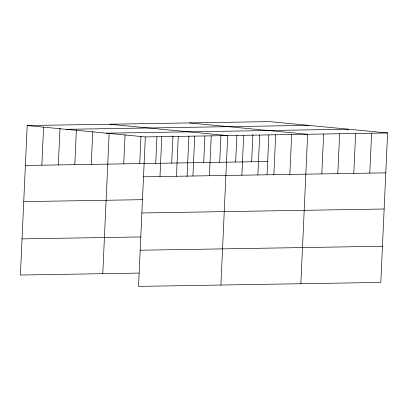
<?xml version="1.0" encoding="UTF-8"?>
<svg xmlns="http://www.w3.org/2000/svg" width="408" height="408" viewBox="0 0 408 408"><rect width="100%" height="100%" fill="white"/><g stroke="black" fill="none" stroke-linecap="round" stroke-linejoin="round"><path stroke-width="0.61" d="M387.6 132.967L145.325 136.925L138.536 286.38L380.812 282.428L387.6 132.967L269.464 121.62L27.188 125.572L20.4 275.033L139.057 273.095M41.851 165.189L43.574 127.204M58.324 164.924L59.991 128.204M74.802 164.654L76.383 129.831M91.275 164.383L92.769 131.463M102.775 273.686L109.16 133.095M123.741 163.853L125.062 134.732M139.73 163.593L140.964 136.369M155.718 163.333L156.927 136.741M159.987 176.542L161.798 136.654M171.712 163.072L172.946 135.849M176.465 176.271L178.276 136.384M187.078 176.526L188.909 136.221M192.938 176.001L194.749 136.119M203.689 162.547L204.898 135.961M209.411 175.736L211.222 135.849M219.683 162.287L220.886 135.696M220.912 285.034L227.7 135.578L109.558 124.231M235.671 162.027L236.88 135.436M241.878 175.205L243.688 135.318M251.66 161.767L252.899 134.543M257.866 174.945L259.677 135.058M267.056 174.599L268.857 134.915M273.86 174.68L275.67 134.798M289.848 174.42L291.659 134.533M300.864 283.733L307.647 134.273L189.511 122.925M321.83 173.9L323.641 134.013M337.819 173.64L339.629 133.753M353.807 173.374L355.618 133.493M369.801 173.114L371.611 133.227M66.172 129.321L308.448 125.363M106.34 133.176L348.616 129.224M25.378 165.459L267.653 161.507M143.514 176.812L385.79 172.854M23.735 201.618L142.392 199.68M141.872 212.966L384.147 209.013M22.042 238.874L140.699 236.936M140.179 250.221L382.454 246.269M27.188 125.572L145.325 136.925"/></g></svg>
